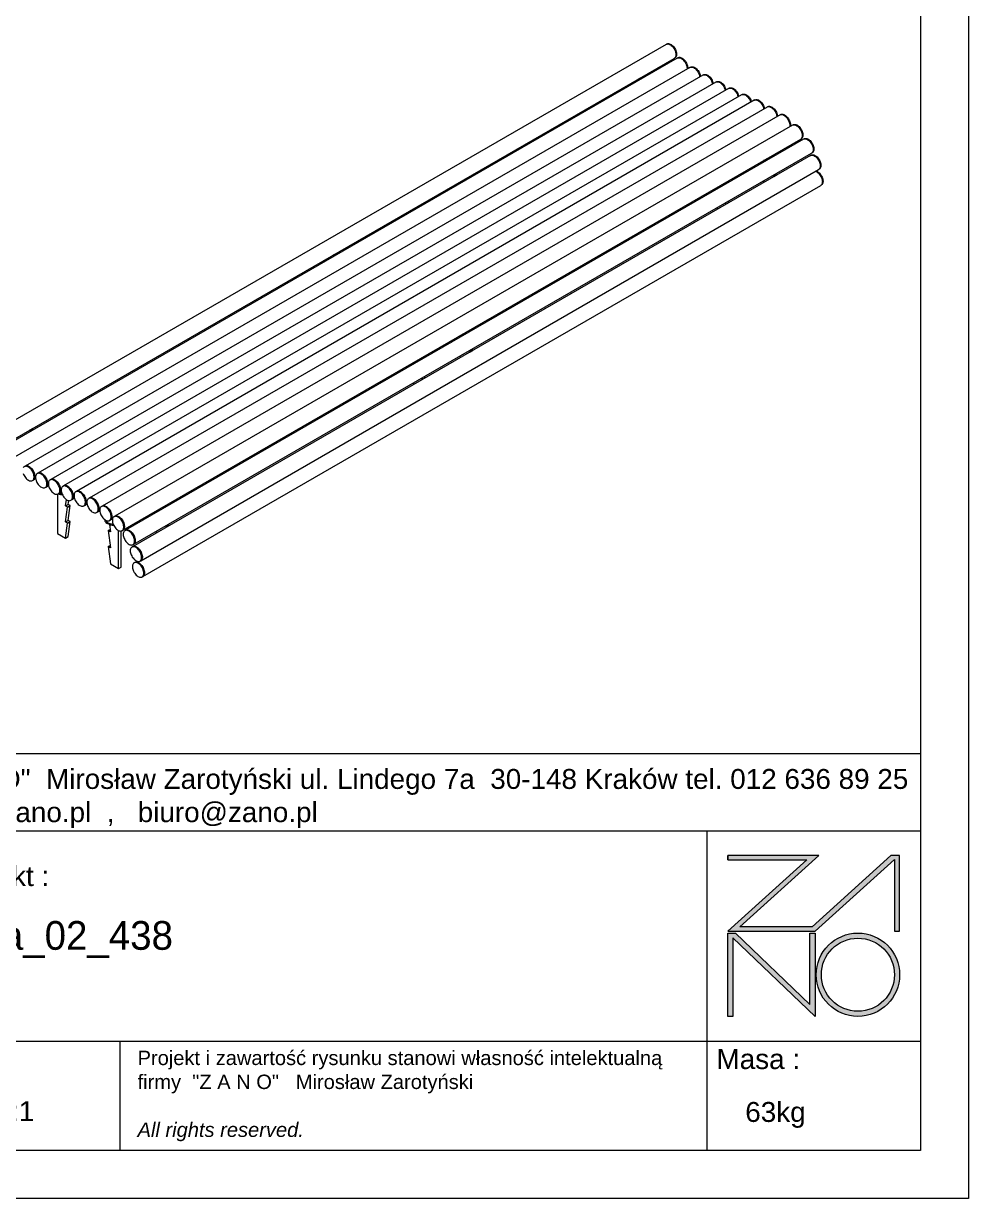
# Model space of a CAD drawing. Header units: millimetres. Extents: x -207 to 5733, y -3575 to 625.
# Drawn here: x 3762 to 5733, y -3575 to -1122 of the extents above; entities that cross this region are included whole.
import ezdxf

# ---------------------------------------------------------------- set-up
doc = ezdxf.new("R2010")
doc.units = ezdxf.units.MM
doc.layers.add('tabelka', color=155, linetype='Continuous')

# ---------------------------------------------------------------- blocks, each defined once
blk = doc.blocks.new('zano')
at = {"layer": 'Defpoints', "lineweight": 5}
for points in [[(6270.2, 3716.2), (6270.2, 3707.4), (6434.8, 3707.4), (6270.2, 3558.4), (6452.4, 3558.4), (6617.9, 3708.2), (6617.9, 3558.4), (6628.6, 3558.4), (6628.6, 3716.2), (6610.7, 3716.2), (6446.1, 3567.2), (6295.4, 3567.2), (6459.9, 3716.2), (6270.2, 3716.2), (6270.2, 3707.4)], [(6270.2, 3554.4), (6286.2, 3554.4), (6441.7, 3405.6), (6441.7, 3554.4), (6452.4, 3554.4), (6452.4, 3380.5), (6281, 3544.6), (6281, 3380.5), (6270.2, 3380.5)]]:
    blk.add_hatch(color=251, dxfattribs=at).paths.add_polyline_path(points)
h = blk.add_hatch(color=251, dxfattribs=at)
h.paths.add_polyline_path([(6454.7, 3467.4, 1), (6628.6, 3467.4, 1)])
h.paths.add_polyline_path([(6617.9, 3467.4, -1), (6465.4, 3467.4, -1)], flags=16)
at = {"layer": 'Defpoints', "color": 251, "lineweight": 5}
blk.add_lwpolyline([(6434.8, 3707.4), (6270.2, 3558.4), (6452.4, 3558.4), (6617.9, 3708.2), (6617.9, 3558.4), (6628.6, 3558.4), (6628.6, 3716.2), (6610.7, 3716.2), (6446.1, 3567.2), (6295.4, 3567.2), (6459.9, 3716.2), (6270.2, 3716.2), (6270.2, 3707.4), (6432.1, 3707.4)], dxfattribs=at)
for points in [[(6270.2, 3716.2), (6270.2, 3707.4), (6434.8, 3707.4), (6270.2, 3558.4), (6452.4, 3558.4), (6617.9, 3708.2), (6617.9, 3558.4), (6628.6, 3558.4), (6628.6, 3716.2), (6610.7, 3716.2), (6446.1, 3567.2), (6295.4, 3567.2), (6459.9, 3716.2), (6270.2, 3716.2), (6270.2, 3707.4)], [(6270.2, 3554.4), (6286.2, 3554.4), (6441.7, 3405.6), (6441.7, 3554.4), (6452.4, 3554.4), (6452.4, 3380.5), (6281, 3544.6), (6281, 3380.5), (6270.2, 3380.5)]]:
    blk.add_lwpolyline(points, close=True, dxfattribs=at)
for radius in [87, 76.3]:
    blk.add_circle((6541.7, 3467.4), radius, dxfattribs=at)
blk = doc.blocks.new('TABELA')
at = {"layer": 'tabelka', "lineweight": 5}
for p, q in [((4587.4, 3929.4), (6672.4, 3929.4)), ((4587.4, 3767.6), (4587.4, 3929.4)), ((4587.4, 3929.4), (6672.4, 3929.4)), ((6226.5, 3767.6), (6226.5, 3329)), ((4587.4, 3329), (6672.4, 3329)), ((5001.6, 3329), (5001.6, 3100.4)), ((6226.5, 3329), (6226.5, 3100.4))]:
    blk.add_line(p, q, dxfattribs=at)
blk.add_lwpolyline([(4587.4, 3767.6), (6672.4, 3767.6), (6672.4, 3100.4), (4587.4, 3100.4)], close=True, dxfattribs=at)
blk.add_blockref('zano', (0, 0))
at = {"layer": 'tabelka', "lineweight": 5, "attachment_point": 1}
for s, insert, char_height, width in [('{\\fArial|b0|i0|c238|p34;"ZANO"  Mirosław Zarotyński ul. Lindego 7a  30-148 Kraków tel. 012 636 89 25\\Pwww.zano.pl  ,   biuro@zano.pl}', (4613, 3896.9), 41.595, 2040.38), ('{\\fArial|b0|i0|c238|p34;Produkt : }', (4622, 3694.1), 41.595, 265.273), ('{\\fCentury Gothic|b0|i0|c238|p34;Palia_02_438}', (4622, 3579.5), 60, 713.135), ('{\\fArial|b0|i0|c238|p34;Skala: }', (4622, 3310.3), 41.595, 191.675), ('{\\fArial|b0|i0|c238|p34;Masa :}', (6246.7, 3312.2), 41.595, 200.457), ('{\\fArial|b0|i0|c238|p34;1:1}', (4742.5, 3203.5), 41.595, 42.482), ('{\\fArial|b0|i0|c238|p34;63kg}', (6306.7, 3201.8), 41.595, 42.482)]:
    blk.add_mtext(s, dxfattribs=dict(at, insert=insert, char_height=char_height, width=width))
at = {"layer": 'tabelka', "color": 1, "lineweight": 5, "insert": (5038.9, 3308.9), "char_height": 30, "width": 1186.12, "attachment_point": 1}
blk.add_mtext('{\\fArial|b0|i0|c0|p34;Projekt i zawartość rysunku stanowi własność intelektualną firmy \\fArial|b0|i0|c238|p34; "Z A N O"   Mirosław Zarotyński\\fArial|b0|i1|c238|p34;\\P\\PAll rights reserved.}', dxfattribs=at)
blk = doc.blocks.new('izometria')
at = {"color": 7, "linetype": 'Continuous', "lineweight": 15}
for p, q in [((2309.6, 3431.5), (895.4, 2615.1)), ((2311, 3432.3), (2309.6, 3431.5)), ((912.2, 2585.9), (2326.5, 3402.3)), ((2332.9, 3402.9), (918.7, 2586.5)), ((2326.5, 3402.3), (2327.9, 3403.1)), ((2334.3, 3403.7), (2332.9, 3402.9)), ((2359.4, 3383.2), (945.2, 2566.8)), ((2386.3, 3367.4), (972.1, 2551)), ((2249.1, 3357.6), (2254.8, 3360.9)), ((2254.8, 3360.9), (2254.6, 3360.9)), ((2256, 3359.3), (2254.8, 3360.9)), ((2360.9, 3384), (2359.4, 3383.2)), ((2387.7, 3368.2), (2386.3, 3367.4)), ((2413.2, 3352.8), (999, 2536.4)), ((2440, 3339.5), (1025.8, 2523.1)), ((2228.7, 3345.9), (2228.8, 3345.8)), ((2228.8, 3345.8), (2230.1, 3344)), ((2230.1, 3344), (2230.3, 3343.7)), ((2249.1, 3357.6), (2249, 3357.6)), ((2250.4, 3356), (2249.1, 3357.6)), ((2250.4, 3356), (2256, 3359.3)), ((2250.8, 3355.5), (2250.4, 3356)), ((2256.4, 3358.8), (2256, 3359.3)), ((2414.6, 3353.6), (2413.2, 3352.8)), ((2441.4, 3340.3), (2440, 3339.5)), ((2466.8, 3326.2), (1052.6, 2509.8)), ((2493.5, 3314.7), (1079.3, 2498.3)), ((2468.2, 3327.1), (2466.8, 3326.2)), ((2494.9, 3315.5), (2493.5, 3314.7)), ((2520.3, 3300.7), (1106.1, 2484.3)), ((2521.7, 3301.5), (2520.3, 3300.7)), ((2547.2, 3284.1), (1132.9, 2467.7)), ((2573.4, 3262.8), (1159.2, 2446.4)), ((2548.6, 3285), (2547.2, 3284.1)), ((2574.8, 3263.6), (2573.4, 3262.8)), ((1176.1, 2417.2), (2590.3, 3233.6)), ((2596.2, 3233.6), (1181.9, 2417.2)), ((2590.3, 3233.6), (2591.7, 3234.5)), ((2597.6, 3234.4), (2596.2, 3233.6)), ((2610.8, 3199.4), (1196.5, 2383)), ((1198.8, 2388), (2613, 3204.4)), ((2514.5, 3189.8), (2520.2, 3193)), ((2514.7, 3189.6), (2514.5, 3189.8)), ((2514.7, 3189.6), (2520.3, 3192.8)), ((2515.7, 3188.3), (2514.7, 3189.6)), ((2515.7, 3188.3), (2521.3, 3191.5)), ((2520.3, 3192.8), (2520.2, 3193)), ((2521.3, 3191.5), (2520.3, 3192.8)), ((2521.9, 3190.8), (2521.3, 3191.5)), ((2612.2, 3200.2), (2610.8, 3199.4)), ((2613, 3204.4), (2614.4, 3205.3)), ((1213.4, 2353.8), (2627.6, 3170.2)), ((2493, 3177.5), (2493.1, 3177.3)), ((2493.1, 3177.3), (2493.8, 3176.6)), ((2493.8, 3176.6), (2494.6, 3175.9)), ((2494.6, 3175.9), (2495.2, 3175.3)), ((2516.3, 3187.5), (2515.7, 3188.3)), ((2627.6, 3170.2), (2629, 3171.1)), ((2434.1, 3140.1), (2434.1, 3143.5)), ((2439.8, 3143.4), (2439.8, 3146.8)), ((2512.6, 3146.5), (2512.7, 3146.1)), ((2512.7, 3146.1), (2512.9, 3145.4)), ((2512.9, 3145.4), (2513.1, 3144.7)), ((2513.1, 3144.7), (2513.3, 3143.9)), ((2513.3, 3143.9), (2513.5, 3143.3)), ((2533.7, 3157.7), (2533.3, 3158.5)), ((2533.7, 3157.7), (2539.4, 3160.9)), ((2534.4, 3156.1), (2533.7, 3157.7)), ((2534.4, 3156.1), (2540, 3159.4)), ((2534.6, 3155.6), (2534.4, 3156.1)), ((2534.6, 3155.6), (2540.2, 3158.9)), ((2539.4, 3160.9), (2539, 3161.7)), ((2540, 3159.4), (2539.4, 3160.9)), ((2540.2, 3158.9), (2540, 3159.4)), ((1217.9, 2320.8), (2632.1, 3137.2)), ((2414.8, 3132.3), (2415.2, 3129.2)), ((2632.1, 3137.2), (2633.5, 3138)), ((2415.8, 3090.6), (2416.2, 3087.1)), ((2434.1, 3097.5), (2434.1, 3101.2)), ((2439.8, 3100.7), (2439.8, 3104.5)), ((1615.5, 2991.9), (1621.2, 2995.2)), ((1616.8, 2990.3), (1622.4, 2993.5)), ((1621.2, 2995.2), (1621, 2995.1)), ((1622.4, 2993.5), (1621.2, 2995.2)), ((1622.9, 2993), (1622.4, 2993.5)), ((1595.1, 2980.1), (1595.2, 2980)), ((1595.2, 2980), (1596.5, 2978.3)), ((1596.5, 2978.3), (1596.7, 2977.9)), ((1615.5, 2991.9), (1615.4, 2991.8)), ((1616.8, 2990.3), (1615.5, 2991.9)), ((1617.2, 2989.7), (1616.8, 2990.3)), ((1880.9, 2824), (1886.6, 2827.3)), ((1881.1, 2823.8), (1880.9, 2824)), ((1881.1, 2823.8), (1886.8, 2827.1)), ((1882.1, 2822.5), (1881.1, 2823.8)), ((1882.1, 2822.5), (1887.8, 2825.8)), ((1882.7, 2821.8), (1882.1, 2822.5)), ((1886.8, 2827.1), (1886.6, 2827.3)), ((1887.8, 2825.8), (1886.8, 2827.1)), ((1888.4, 2825), (1887.8, 2825.8)), ((1859.4, 2811.7), (1859.5, 2811.6)), ((1859.5, 2811.6), (1860.3, 2810.9)), ((1860.3, 2810.9), (1861, 2810.2)), ((1861, 2810.2), (1861.6, 2809.6)), ((1905.8, 2795.2), (1905.4, 2796)), ((1800.6, 2774.3), (1800.6, 2777.8)), ((1806.2, 2777.6), (1806.2, 2781)), ((1879, 2780.7), (1879.1, 2780.4)), ((1879.1, 2780.4), (1879.4, 2779.7)), ((1879.4, 2779.7), (1879.6, 2778.9)), ((1879.6, 2778.9), (1879.8, 2778.2)), ((1879.8, 2778.2), (1879.9, 2777.5)), ((1900.1, 2791.9), (1899.8, 2792.7)), ((1900.1, 2791.9), (1905.8, 2795.2)), ((1900.8, 2790.4), (1900.1, 2791.9)), ((1900.8, 2790.4), (1906.4, 2793.6)), ((1901, 2789.9), (1900.8, 2790.4)), ((1901, 2789.9), (1906.6, 2793.1)), ((1906.4, 2793.6), (1905.8, 2795.2)), ((1906.6, 2793.1), (1906.4, 2793.6)), ((1781.2, 2766.6), (1781.6, 2763.4)), ((1782.2, 2724.8), (1782.6, 2721.4)), ((1800.6, 2731.7), (1800.6, 2735.4)), ((1806.2, 2735), (1806.2, 2738.7)), ((982, 2626.1), (981.8, 2626.1)), ((982, 2626.1), (987.6, 2629.4)), ((983.2, 2624.5), (982, 2626.1)), ((983.2, 2624.5), (988.9, 2627.8)), ((983.6, 2624), (983.2, 2624.5)), ((987.6, 2629.4), (987.5, 2629.4)), ((988.9, 2627.8), (987.6, 2629.4)), ((989.3, 2627.3), (988.9, 2627.8)), ((972.1, 2551), (970.7, 2550.1)), ((999, 2536.4), (997.5, 2535.5)), ((987.5, 2521), (988.9, 2521.8)), ((988.9, 2521.8), (994.3, 2524.9)), ((1014.4, 2506.3), (1015.8, 2507.2)), ((1015.8, 2507.2), (1021.4, 2510.4)), ((1025.8, 2523.1), (1024.4, 2522.3)), ((1052.6, 2509.8), (1051.2, 2509)), ((1039.7, 2492.5), (1039.7, 2410.8)), ((1041.2, 2493.1), (1042.6, 2493.9)), ((1042.6, 2493.9), (1048.2, 2497.1)), ((1056.7, 2468.1), (1058.5, 2481.4)), ((1062.3, 2471.4), (1063.4, 2479.2)), ((1068, 2479.8), (1069.4, 2480.7)), ((1069.4, 2480.7), (1075.2, 2484)), ((1079.3, 2498.3), (1077.8, 2497.5)), ((1106.1, 2484.3), (1104.7, 2483.5)), ((1056.7, 2468.1), (1062.3, 2471.4)), ((1060.9, 2465.6), (1056.7, 2468.1)), ((1056.7, 2434.6), (1060.9, 2465.6)), ((1060.9, 2465.6), (1066.6, 2468.9)), ((1066.6, 2468.9), (1062.3, 2471.4)), ((1062.3, 2437.8), (1066.6, 2468.9)), ((1094.7, 2468.3), (1096.1, 2469.1)), ((1096.1, 2469.1), (1101.5, 2472.3)), ((1121.5, 2454.3), (1122.9, 2455.1)), ((1122.9, 2455.1), (1128.1, 2458.1)), ((1132.9, 2467.7), (1131.5, 2466.9)), ((1247.4, 2458.3), (1253, 2461.5)), ((1247.5, 2458.1), (1247.4, 2458.3)), ((1247.5, 2458.1), (1253.2, 2461.3)), ((1248.6, 2456.8), (1247.5, 2458.1)), ((1248.6, 2456.8), (1254.2, 2460)), ((1249.1, 2456), (1248.6, 2456.8)), ((1253.2, 2461.3), (1253, 2461.5)), ((1254.2, 2460), (1253.2, 2461.3)), ((1254.8, 2459.3), (1254.2, 2460)), ((1056.7, 2434.6), (1062.3, 2437.8)), ((1060.9, 2432.1), (1056.7, 2434.6)), ((1056.7, 2401.1), (1060.9, 2432.1)), ((1060.9, 2432.1), (1066.6, 2435.4)), ((1066.6, 2435.4), (1062.3, 2437.8)), ((1062.3, 2404.3), (1066.6, 2435.4)), ((1148.3, 2429.4), (1150.1, 2414.2)), ((1148.4, 2437.7), (1149.8, 2438.6)), ((1149.8, 2438.6), (1154.8, 2441.4)), ((1159.2, 2446.4), (1157.8, 2445.6)), ((1225.8, 2446), (1226, 2445.8)), ((1226, 2445.8), (1226.7, 2445.1)), ((1226.7, 2445.1), (1227.4, 2444.4)), ((1227.4, 2444.4), (1228, 2443.8)), ((1266.6, 2426.2), (1272.2, 2429.4)), ((1272.2, 2429.4), (1271.9, 2430.2)), ((1272.9, 2427.9), (1272.2, 2429.4)), ((1039.7, 2410.8), (1056.7, 2401.1)), ((1056.7, 2401.1), (1062.3, 2404.3)), ((1145.8, 2416.6), (1149.5, 2418.8)), ((1145.8, 2416.6), (1150.1, 2380.6)), ((1150.1, 2414.2), (1145.8, 2416.6)), ((1167, 2337.4), (1167, 2416.8)), ((1172.7, 2340.6), (1172.7, 2415.7)), ((1174.6, 2416.4), (1176.1, 2417.2)), ((1181.9, 2417.2), (1180.5, 2416.4)), ((1245.5, 2415), (1245.6, 2414.6)), ((1245.6, 2414.6), (1245.8, 2413.9)), ((1245.8, 2413.9), (1246, 2413.2)), ((1246, 2413.2), (1246.2, 2412.4)), ((1246.2, 2412.4), (1246.3, 2411.8)), ((1266.6, 2426.2), (1266.2, 2427)), ((1267.2, 2424.6), (1266.6, 2426.2)), ((1267.2, 2424.6), (1272.9, 2427.9)), ((1267.4, 2424.1), (1267.2, 2424.6)), ((1267.4, 2424.1), (1273.1, 2427.4)), ((1273.1, 2427.4), (1272.9, 2427.9)), ((1145.8, 2383.1), (1149.5, 2385.3)), ((1145.8, 2383.1), (1150.1, 2347.1)), ((1150.1, 2380.6), (1145.8, 2383.1)), ((1196.5, 2383), (1195.1, 2382.2)), ((1197.4, 2387.2), (1198.8, 2388)), ((1150.1, 2347.1), (1167, 2337.4)), ((1167, 2337.4), (1172.7, 2340.6)), ((1201, 2350), (1199.6, 2349.2)), ((1205.8, 2352.8), (1201, 2350)), ((1212, 2353), (1213.4, 2353.8)), ((1216.4, 2320), (1217.9, 2320.8))]:
    blk.add_line(p, q, dxfattribs=at)
at = {"color": 7, "linetype": 'Continuous', "lineweight": 15, "flags": 128}
for points in [[(2309.6, 3431.5), (2310.4, 3431.9), (2311.8, 3432.2), (2313.4, 3432.3), (2315, 3432), (2316.7, 3431.3), (2318.5, 3430.4), (2320.2, 3429.2), (2321.9, 3427.7), (2323.5, 3426), (2325, 3424.1), (2326.3, 3422.1), (2327.5, 3419.9), (2328.4, 3417.7), (2329.2, 3415.4), (2329.7, 3413.2), (2329.9, 3411.1), (2329.9, 3409.1), (2329.7, 3407.2), (2329.2, 3405.6), (2328.4, 3404.2), (2327.5, 3403.1), (2326.5, 3402.3)], [(2309.6, 3431.5), (2310.4, 3431.9), (2311.8, 3432.2), (2313.4, 3432.3), (2315, 3432), (2316.7, 3431.3), (2318.5, 3430.4), (2320.2, 3429.2), (2321.9, 3427.7), (2323.5, 3426), (2325, 3424.1), (2326.3, 3422.1), (2327.5, 3419.9), (2328.4, 3417.7), (2329.2, 3415.4), (2329.7, 3413.2), (2329.9, 3411.1), (2329.9, 3409.1), (2329.7, 3407.2), (2329.2, 3405.6), (2328.4, 3404.2), (2327.5, 3403.1), (2326.5, 3402.3)], [(2311, 3432.3), (2311.8, 3432.7), (2313.2, 3433.1), (2314.8, 3433.1), (2316.4, 3432.8), (2318.1, 3432.2), (2319.9, 3431.2), (2321.6, 3430), (2323.3, 3428.5), (2324.9, 3426.8), (2326.4, 3424.9), (2327.7, 3422.9), (2328.9, 3420.7), (2329.8, 3418.5), (2330.6, 3416.2), (2331.1, 3414), (2331.3, 3411.9), (2331.3, 3409.9), (2331.1, 3408), (2330.6, 3406.4), (2329.8, 3405), (2328.9, 3403.9), (2327.9, 3403.1)], [(2332.9, 3402.9), (2333.7, 3403.3), (2335.1, 3403.6), (2336.7, 3403.7), (2338.3, 3403.4), (2340, 3402.7), (2341.8, 3401.8), (2343.5, 3400.6), (2345.2, 3399.1), (2346.8, 3397.4), (2348.3, 3395.5), (2349.6, 3393.4), (2350.8, 3391.3), (2351.7, 3389), (2352.5, 3386.8), (2353, 3384.6), (2353.2, 3382.5), (2353.2, 3380.4), (2353.1, 3379.6)], [(2332.9, 3402.9), (2333.7, 3403.3), (2335.1, 3403.6), (2336.7, 3403.7), (2338.3, 3403.4), (2340, 3402.7), (2341.8, 3401.8), (2343.5, 3400.6), (2345.2, 3399.1), (2346.8, 3397.4), (2348.3, 3395.5), (2349.6, 3393.4), (2350.8, 3391.3), (2351.7, 3389), (2352.5, 3386.8), (2353, 3384.6), (2353.2, 3382.5), (2353.2, 3380.4), (2353.1, 3379.6)], [(2334.3, 3403.7), (2335.1, 3404.1), (2336.5, 3404.5), (2338.1, 3404.5), (2339.7, 3404.2), (2341.4, 3403.6), (2343.2, 3402.6), (2344.9, 3401.4), (2346.6, 3399.9), (2348.2, 3398.2), (2349.7, 3396.3), (2351, 3394.3), (2352.2, 3392.1), (2353.1, 3389.9), (2353.9, 3387.6), (2354.4, 3385.4), (2354.6, 3383.3), (2354.6, 3381.3), (2354.5, 3380.4)], [(2360.9, 3384), (2361.7, 3384.4), (2363.1, 3384.8), (2364.6, 3384.8), (2366.3, 3384.5), (2368, 3383.9), (2369.7, 3382.9), (2371.4, 3381.7), (2373.1, 3380.2), (2374.7, 3378.5), (2376.2, 3376.6), (2377.5, 3374.6), (2378.7, 3372.4), (2379.7, 3370.2), (2380.4, 3367.9), (2380.9, 3365.7), (2381.1, 3364.4)], [(2359.4, 3383.2), (2360.2, 3383.6), (2361.7, 3383.9), (2363.2, 3384), (2364.9, 3383.7), (2366.6, 3383), (2368.3, 3382.1), (2370, 3380.9), (2371.7, 3379.4), (2373.3, 3377.7), (2374.8, 3375.8), (2376.1, 3373.7), (2377.3, 3371.6), (2378.3, 3369.3), (2379, 3367.1), (2379.5, 3364.9), (2379.7, 3363.5)], [(2359.4, 3383.2), (2360.2, 3383.6), (2361.7, 3383.9), (2363.2, 3384), (2364.9, 3383.7), (2366.6, 3383), (2368.3, 3382.1), (2370, 3380.9), (2371.7, 3379.4), (2373.3, 3377.7), (2374.8, 3375.8), (2376.1, 3373.7), (2377.3, 3371.6), (2378.3, 3369.3), (2379, 3367.1), (2379.5, 3364.9), (2379.7, 3363.5)], [(2386.3, 3367.4), (2387.1, 3367.8), (2388.5, 3368.1), (2390.1, 3368.1), (2391.7, 3367.8), (2393.4, 3367.2), (2395.2, 3366.3), (2396.9, 3365.1), (2398.6, 3363.6), (2400.2, 3361.9), (2401.7, 3360), (2403, 3357.9), (2404.2, 3355.7), (2405.1, 3353.5), (2405.9, 3351.3), (2406.4, 3349.1), (2406.4, 3348.8)], [(2386.3, 3367.4), (2387.1, 3367.8), (2388.5, 3368.1), (2390.1, 3368.1), (2391.7, 3367.8), (2393.4, 3367.2), (2395.2, 3366.3), (2396.9, 3365.1), (2398.6, 3363.6), (2400.2, 3361.9), (2401.7, 3360), (2403, 3357.9), (2404.2, 3355.7), (2405.1, 3353.5), (2405.9, 3351.3), (2406.4, 3349.1), (2406.4, 3348.8)], [(2387.7, 3368.2), (2388.5, 3368.6), (2389.9, 3368.9), (2391.5, 3368.9), (2393.1, 3368.6), (2394.8, 3368), (2396.6, 3367.1), (2398.3, 3365.9), (2400, 3364.4), (2401.6, 3362.7), (2403.1, 3360.8), (2404.4, 3358.7), (2405.6, 3356.6), (2406.5, 3354.3), (2407.3, 3352.1), (2407.8, 3349.9), (2407.8, 3349.7)], [(2413.2, 3352.8), (2414, 3353.1), (2415.4, 3353.5), (2416.9, 3353.5), (2418.6, 3353.2), (2420.3, 3352.6), (2422, 3351.7), (2423.8, 3350.4), (2425.4, 3349), (2427, 3347.3), (2428.5, 3345.4), (2429.9, 3343.3), (2431, 3341.1), (2432, 3338.9), (2432.7, 3336.7), (2433, 3335.5)], [(2413.2, 3352.8), (2414, 3353.1), (2415.4, 3353.5), (2416.9, 3353.5), (2418.6, 3353.2), (2420.3, 3352.6), (2422, 3351.7), (2423.8, 3350.4), (2425.4, 3349), (2427, 3347.3), (2428.5, 3345.4), (2429.9, 3343.3), (2431, 3341.1), (2432, 3338.9), (2432.7, 3336.7), (2433, 3335.5)], [(2414.6, 3353.6), (2415.4, 3354), (2416.8, 3354.3), (2418.4, 3354.3), (2420, 3354), (2421.7, 3353.4), (2423.4, 3352.5), (2425.2, 3351.3), (2426.9, 3349.8), (2428.5, 3348.1), (2429.9, 3346.2), (2431.3, 3344.1), (2432.4, 3341.9), (2433.4, 3339.7), (2434.1, 3337.5), (2434.4, 3336.3)], [(2440, 3339.5), (2440.8, 3339.9), (2442.2, 3340.2), (2443.7, 3340.3), (2445.4, 3340), (2447.1, 3339.3), (2448.8, 3338.4), (2450.6, 3337.2), (2452.2, 3335.7), (2453.9, 3334), (2455.3, 3332.1), (2456.7, 3330), (2457.8, 3327.9), (2458.8, 3325.6), (2459.5, 3323.4), (2459.8, 3322.2)], [(2440, 3339.5), (2440.8, 3339.9), (2442.2, 3340.2), (2443.7, 3340.3), (2445.4, 3340), (2447.1, 3339.3), (2448.8, 3338.4), (2450.6, 3337.2), (2452.2, 3335.7), (2453.9, 3334), (2455.3, 3332.1), (2456.7, 3330), (2457.8, 3327.9), (2458.8, 3325.6), (2459.5, 3323.4), (2459.8, 3322.2)], [(2441.4, 3340.3), (2442.2, 3340.7), (2443.6, 3341.1), (2445.2, 3341.1), (2446.8, 3340.8), (2448.5, 3340.2), (2450.3, 3339.2), (2452, 3338), (2453.7, 3336.5), (2455.3, 3334.8), (2456.7, 3332.9), (2458.1, 3330.9), (2459.2, 3328.7), (2460.2, 3326.5), (2460.9, 3324.2), (2461.2, 3323)], [(2466.8, 3326.2), (2467.6, 3326.6), (2469, 3327), (2470.5, 3327), (2472.2, 3326.7), (2473.9, 3326.1), (2475.6, 3325.2), (2477.4, 3323.9), (2479.1, 3322.5), (2480.7, 3320.7), (2482.1, 3318.8), (2483.5, 3316.8), (2484.6, 3314.6), (2485.6, 3312.4), (2486.2, 3310.5)], [(2466.8, 3326.2), (2467.6, 3326.6), (2469, 3327), (2470.5, 3327), (2472.2, 3326.7), (2473.9, 3326.1), (2475.6, 3325.2), (2477.4, 3323.9), (2479.1, 3322.5), (2480.7, 3320.7), (2482.1, 3318.8), (2483.5, 3316.8), (2484.6, 3314.6), (2485.6, 3312.4), (2486.2, 3310.5)], [(2468.2, 3327.1), (2469, 3327.4), (2470.4, 3327.8), (2472, 3327.8), (2473.6, 3327.5), (2475.3, 3326.9), (2477.1, 3326), (2478.8, 3324.8), (2480.5, 3323.3), (2482.1, 3321.6), (2483.6, 3319.7), (2484.9, 3317.6), (2486.1, 3315.4), (2487, 3313.2), (2487.6, 3311.4)], [(2493.5, 3314.7), (2494.3, 3315.1), (2495.7, 3315.5), (2497.2, 3315.5), (2498.9, 3315.2), (2500.6, 3314.6), (2502.3, 3313.6), (2504.1, 3312.4), (2505.7, 3310.9), (2507.3, 3309.2), (2508.8, 3307.3), (2510.2, 3305.3), (2511.3, 3303.1), (2512.3, 3300.9), (2513, 3298.6), (2513.5, 3296.8)], [(2493.5, 3314.7), (2494.3, 3315.1), (2495.7, 3315.5), (2497.2, 3315.5), (2498.9, 3315.2), (2500.6, 3314.6), (2502.3, 3313.6), (2504.1, 3312.4), (2505.7, 3310.9), (2507.3, 3309.2), (2508.8, 3307.3), (2510.2, 3305.3), (2511.3, 3303.1), (2512.3, 3300.9), (2513, 3298.6), (2513.5, 3296.8)], [(2494.9, 3315.5), (2495.7, 3315.9), (2497.1, 3316.3), (2498.6, 3316.3), (2500.3, 3316), (2502, 3315.4), (2503.7, 3314.4), (2505.5, 3313.2), (2507.2, 3311.7), (2508.8, 3310), (2510.2, 3308.1), (2511.6, 3306.1), (2512.7, 3303.9), (2513.7, 3301.7), (2514.4, 3299.4), (2514.9, 3297.6)], [(2520.3, 3300.7), (2521.1, 3301.1), (2522.5, 3301.5), (2524.1, 3301.5), (2525.7, 3301.2), (2527.4, 3300.6), (2529.2, 3299.6), (2530.9, 3298.4), (2532.6, 3296.9), (2534.2, 3295.2), (2535.7, 3293.3), (2537, 3291.3), (2538.2, 3289.1), (2539.1, 3286.9), (2539.9, 3284.6), (2540.4, 3282.4), (2540.6, 3280.4)], [(2520.3, 3300.7), (2521.1, 3301.1), (2522.5, 3301.5), (2524.1, 3301.5), (2525.7, 3301.2), (2527.4, 3300.6), (2529.2, 3299.6), (2530.9, 3298.4), (2532.6, 3296.9), (2534.2, 3295.2), (2535.7, 3293.3), (2537, 3291.3), (2538.2, 3289.1), (2539.1, 3286.9), (2539.9, 3284.6), (2540.4, 3282.4), (2540.6, 3280.4)], [(2521.7, 3301.5), (2522.5, 3301.9), (2523.9, 3302.3), (2525.5, 3302.3), (2527.1, 3302), (2528.8, 3301.4), (2530.6, 3300.4), (2532.3, 3299.2), (2534, 3297.7), (2535.6, 3296), (2537.1, 3294.1), (2538.4, 3292.1), (2539.6, 3289.9), (2540.5, 3287.7), (2541.3, 3285.4), (2541.8, 3283.2), (2542, 3281.2)], [(2547.2, 3284.1), (2547.4, 3284.3), (2548.7, 3284.8), (2550.2, 3284.9), (2551.8, 3284.8), (2553.5, 3284.3), (2555.2, 3283.5), (2557, 3282.4), (2558.7, 3281), (2560.3, 3279.4), (2561.9, 3277.6), (2563.3, 3275.6), (2564.5, 3273.5), (2565.6, 3271.3), (2566.4, 3269), (2567, 3266.8), (2567.4, 3264.6), (2567.5, 3262.6), (2567.4, 3260.6), (2567, 3259.1)], [(2547.2, 3284.1), (2547.4, 3284.3), (2548.7, 3284.8), (2550.2, 3284.9), (2551.8, 3284.8), (2553.5, 3284.3), (2555.2, 3283.5), (2557, 3282.4), (2558.7, 3281), (2560.3, 3279.4), (2561.9, 3277.6), (2563.3, 3275.6), (2564.5, 3273.5), (2565.6, 3271.3), (2566.4, 3269), (2567, 3266.8), (2567.4, 3264.6), (2567.5, 3262.6), (2567.4, 3260.6), (2567, 3259.1)], [(2548.6, 3285), (2548.8, 3285.1), (2550.1, 3285.6), (2551.6, 3285.8), (2553.2, 3285.6), (2554.9, 3285.1), (2556.7, 3284.3), (2558.4, 3283.2), (2560.1, 3281.9), (2561.7, 3280.2), (2563.3, 3278.4), (2564.7, 3276.4), (2565.9, 3274.3), (2567, 3272.1), (2567.8, 3269.9), (2568.4, 3267.6), (2568.8, 3265.4), (2568.9, 3263.4), (2568.8, 3261.5), (2568.4, 3259.9)], [(2573.4, 3262.8), (2574.2, 3263.2), (2575.6, 3263.6), (2577.2, 3263.6), (2578.8, 3263.3), (2580.5, 3262.7), (2582.3, 3261.7), (2584, 3260.5), (2585.7, 3259), (2587.3, 3257.3), (2588.8, 3255.4), (2590.1, 3253.4), (2591.3, 3251.2), (2592.2, 3249), (2593, 3246.7), (2593.5, 3244.5), (2593.7, 3242.4), (2593.7, 3240.4), (2593.5, 3238.5), (2593, 3236.9), (2592.2, 3235.5), (2591.3, 3234.4), (2590.3, 3233.6)], [(2573.4, 3262.8), (2574.2, 3263.2), (2575.6, 3263.6), (2577.2, 3263.6), (2578.8, 3263.3), (2580.5, 3262.7), (2582.3, 3261.7), (2584, 3260.5), (2585.7, 3259), (2587.3, 3257.3), (2588.8, 3255.4), (2590.1, 3253.4), (2591.3, 3251.2), (2592.2, 3249), (2593, 3246.7), (2593.5, 3244.5), (2593.7, 3242.4), (2593.7, 3240.4), (2593.5, 3238.5), (2593, 3236.9), (2592.2, 3235.5), (2591.3, 3234.4), (2590.3, 3233.6)], [(2574.8, 3263.6), (2575.6, 3264), (2577.1, 3264.4), (2578.6, 3264.4), (2580.3, 3264.1), (2582, 3263.5), (2583.7, 3262.5), (2585.4, 3261.3), (2587.1, 3259.8), (2588.7, 3258.1), (2590.2, 3256.2), (2591.5, 3254.2), (2592.7, 3252), (2593.7, 3249.8), (2594.4, 3247.5), (2594.9, 3245.3), (2595.1, 3243.2), (2595.1, 3241.2), (2594.9, 3239.3), (2594.4, 3237.7), (2593.7, 3236.3), (2592.7, 3235.2), (2591.7, 3234.5)], [(2596.2, 3233.6), (2597, 3234), (2598.4, 3234.4), (2599.9, 3234.4), (2601.6, 3234.1), (2603.3, 3233.5), (2605, 3232.5), (2606.7, 3231.3), (2608.4, 3229.8), (2610, 3228.1), (2611.5, 3226.2), (2612.8, 3224.2), (2614, 3222), (2615, 3219.8), (2615.7, 3217.5), (2616.2, 3215.3), (2616.5, 3213.2), (2616.5, 3211.2), (2616.2, 3209.3), (2615.7, 3207.7), (2615, 3206.3), (2614, 3205.2), (2613, 3204.4)], [(2596.2, 3233.6), (2597, 3234), (2598.4, 3234.4), (2599.9, 3234.4), (2601.6, 3234.1), (2603.3, 3233.5), (2605, 3232.5), (2606.7, 3231.3), (2608.4, 3229.8), (2610, 3228.1), (2611.5, 3226.2), (2612.8, 3224.2), (2614, 3222), (2615, 3219.8), (2615.7, 3217.5), (2616.2, 3215.3), (2616.5, 3213.2), (2616.5, 3211.2), (2616.2, 3209.3), (2615.7, 3207.7), (2615, 3206.3), (2614, 3205.2), (2613, 3204.4)], [(2597.6, 3234.4), (2598.4, 3234.8), (2599.8, 3235.2), (2601.3, 3235.2), (2603, 3234.9), (2604.7, 3234.3), (2606.4, 3233.3), (2608.2, 3232.1), (2609.8, 3230.7), (2611.4, 3228.9), (2612.9, 3227), (2614.3, 3225), (2615.4, 3222.8), (2616.4, 3220.6), (2617.1, 3218.3), (2617.6, 3216.1), (2617.9, 3214), (2617.9, 3212), (2617.6, 3210.1), (2617.1, 3208.5), (2616.4, 3207.1), (2615.4, 3206), (2614.4, 3205.3)], [(2514.5, 3189.8), (2513.2, 3189.1), (2512.8, 3188.9)], [(2519.1, 3192.4), (2518.9, 3192.3), (2518.4, 3192.2)], [(2610.8, 3199.4), (2611.6, 3199.8), (2613, 3200.2), (2614.5, 3200.2), (2616.2, 3199.9), (2617.9, 3199.3), (2619.6, 3198.3), (2621.4, 3197.1), (2623, 3195.6), (2624.6, 3193.9), (2626.1, 3192), (2627.5, 3190), (2628.6, 3187.8), (2629.6, 3185.6), (2630.3, 3183.3), (2630.8, 3181.1), (2631.1, 3179), (2631.1, 3177), (2630.8, 3175.1), (2630.3, 3173.5), (2629.6, 3172.1), (2628.6, 3171), (2627.6, 3170.2)], [(2610.8, 3199.4), (2611.6, 3199.8), (2613, 3200.2), (2614.5, 3200.2), (2616.2, 3199.9), (2617.9, 3199.3), (2619.6, 3198.3), (2621.4, 3197.1), (2623, 3195.6), (2624.6, 3193.9), (2626.1, 3192), (2627.5, 3190), (2628.6, 3187.8), (2629.6, 3185.6), (2630.3, 3183.3), (2630.8, 3181.1), (2631.1, 3179), (2631.1, 3177), (2630.8, 3175.1), (2630.3, 3173.5), (2629.6, 3172.1), (2628.6, 3171), (2627.6, 3170.2)], [(2612.2, 3200.2), (2613, 3200.6), (2614.4, 3201), (2615.9, 3201), (2617.6, 3200.7), (2619.3, 3200.1), (2621, 3199.1), (2622.8, 3197.9), (2624.4, 3196.5), (2626, 3194.7), (2627.5, 3192.8), (2628.9, 3190.8), (2630, 3188.6), (2631, 3186.4), (2631.7, 3184.1), (2632.2, 3181.9), (2632.5, 3179.8), (2632.5, 3177.8), (2632.2, 3175.9), (2631.7, 3174.3), (2631, 3172.9), (2630, 3171.8), (2629, 3171.1)], [(2621.4, 3166.6), (2621.5, 3166.6), (2623.2, 3165.8), (2624.9, 3164.8), (2626.6, 3163.4), (2628.3, 3161.8), (2629.8, 3160), (2631.2, 3158), (2632.5, 3155.9), (2633.6, 3153.7), (2634.4, 3151.5), (2635, 3149.2), (2635.4, 3147), (2635.6, 3145), (2635.4, 3143), (2635.1, 3141.3), (2634.4, 3139.8), (2633.6, 3138.5), (2632.5, 3137.5), (2632.1, 3137.2)], [(2621.4, 3166.6), (2621.5, 3166.6), (2623.2, 3165.8), (2624.9, 3164.8), (2626.6, 3163.4), (2628.3, 3161.8), (2629.8, 3160), (2631.2, 3158), (2632.5, 3155.9), (2633.6, 3153.7), (2634.4, 3151.5), (2635, 3149.2), (2635.4, 3147), (2635.6, 3145), (2635.4, 3143), (2635.1, 3141.3), (2634.4, 3139.8), (2633.6, 3138.5), (2632.5, 3137.5), (2632.1, 3137.2)], [(2622.8, 3167.5), (2622.9, 3167.4), (2624.6, 3166.6), (2626.3, 3165.6), (2628, 3164.2), (2629.7, 3162.6), (2631.2, 3160.8), (2632.7, 3158.8), (2633.9, 3156.7), (2635, 3154.5), (2635.8, 3152.3), (2636.5, 3150), (2636.8, 3147.9), (2637, 3145.8), (2636.8, 3143.8), (2636.5, 3142.1), (2635.9, 3140.6), (2635, 3139.3), (2633.9, 3138.3), (2633.5, 3138)], [(2533.3, 3154.7), (2533.4, 3154.8), (2534.6, 3155.6)], [(2538.9, 3158), (2539, 3158), (2539.7, 3158.6)], [(1880.9, 2824), (1879.7, 2823.3), (1879.2, 2823.2)], [(1885.5, 2826.7), (1885.3, 2826.6), (1884.9, 2826.4)], [(1899.7, 2788.9), (1899.8, 2789), (1901, 2789.9)], [(1905.4, 2792.2), (1905.5, 2792.3), (1906.2, 2792.8)], [(968.3, 2535.9), (969.2, 2533.7), (970.2, 2531.5), (971.5, 2529.4), (972.9, 2527.4), (974.4, 2525.6), (976.1, 2524), (977.8, 2522.6), (979.5, 2521.5), (981.3, 2520.8), (983, 2520.3), (984.6, 2520.2), (986, 2520.4), (987.4, 2520.9), (988.5, 2521.7), (989.5, 2522.8), (990.2, 2524.2), (990.7, 2525.8), (991, 2527.7), (991, 2529.7), (990.7, 2531.8), (990.2, 2534), (989.5, 2536.3), (988.5, 2538.5), (987.4, 2540.7), (986, 2542.7), (984.6, 2544.6), (983, 2546.4), (981.3, 2547.8), (979.5, 2549), (977.8, 2550), (976.1, 2550.6), (974.4, 2550.9), (972.9, 2550.9), (971.5, 2550.5), (970.2, 2549.9), (969.2, 2548.9), (968.3, 2547.6)], [(988.9, 2521.8), (990, 2522.5), (990.9, 2523.6), (991.7, 2525), (992.2, 2526.7), (992.4, 2528.5), (992.4, 2530.5), (992.2, 2532.6), (991.7, 2534.9), (990.9, 2537.1), (990, 2539.3), (988.8, 2541.5), (987.5, 2543.6), (986, 2545.5), (984.4, 2547.2), (982.7, 2548.6), (981, 2549.9), (979.2, 2550.8), (977.5, 2551.4), (975.9, 2551.7), (974.3, 2551.7), (972.9, 2551.3), (972.1, 2551)], [(972.1, 2551), (972.9, 2551.3), (974.3, 2551.7), (975.9, 2551.7), (977.5, 2551.4), (979.2, 2550.8), (981, 2549.9), (982.7, 2548.6), (984.4, 2547.2), (986, 2545.5), (987.5, 2543.6), (988.8, 2541.5), (990, 2539.3), (990.9, 2537.1), (991.7, 2534.9), (992.2, 2532.6), (992.4, 2530.5), (992.4, 2528.5), (992.2, 2526.7), (991.7, 2525), (990.9, 2523.6), (990, 2522.5), (988.9, 2521.8)], [(994.1, 2527.8), (994.2, 2525.7), (994.6, 2523.6), (995.2, 2521.3), (996, 2519.1), (997.1, 2516.9), (998.3, 2514.8), (999.8, 2512.8), (1001.3, 2511), (1003, 2509.4), (1004.7, 2508), (1006.4, 2506.9), (1008.1, 2506.2), (1009.8, 2505.7), (1011.4, 2505.6), (1012.9, 2505.8), (1014.2, 2506.3), (1015.4, 2507.1), (1016.4, 2508.2), (1017.1, 2509.6), (1017.6, 2511.2), (1017.9, 2513.1), (1017.9, 2515.1), (1017.6, 2517.2), (1017.1, 2519.4), (1016.4, 2521.7), (1015.4, 2523.9), (1014.2, 2526.1), (1012.9, 2528.1), (1011.4, 2530), (1009.8, 2531.7), (1008.1, 2533.2), (1006.4, 2534.4), (1004.7, 2535.4), (1003, 2536), (1001.3, 2536.3), (999.8, 2536.3), (998.3, 2535.9), (997.1, 2535.2), (996, 2534.3), (995.2, 2533), (994.6, 2531.5), (994.2, 2529.8), (994.1, 2527.8)], [(1015.8, 2507.2), (1016.8, 2507.9), (1017.8, 2509), (1018.5, 2510.4), (1019, 2512.1), (1019.3, 2513.9), (1019.3, 2515.9), (1019, 2518), (1018.5, 2520.2), (1017.8, 2522.5), (1016.8, 2524.7), (1015.7, 2526.9), (1014.3, 2528.9), (1012.8, 2530.9), (1011.2, 2532.6), (1009.5, 2534), (1007.8, 2535.3), (1006.1, 2536.2), (1004.4, 2536.8), (1002.7, 2537.1), (1001.2, 2537.1), (999.8, 2536.7), (999, 2536.4)], [(999, 2536.4), (999.8, 2536.7), (1001.2, 2537.1), (1002.7, 2537.1), (1004.4, 2536.8), (1006.1, 2536.2), (1007.8, 2535.3), (1009.5, 2534), (1011.2, 2532.6), (1012.8, 2530.9), (1014.3, 2528.9), (1015.7, 2526.9), (1016.8, 2524.7), (1017.8, 2522.5), (1018.5, 2520.2), (1019, 2518), (1019.3, 2515.9), (1019.3, 2513.9), (1019, 2512.1), (1018.5, 2510.4), (1017.8, 2509), (1016.8, 2507.9), (1015.8, 2507.2)], [(1020.9, 2514.6), (1021, 2512.5), (1021.4, 2510.3), (1022, 2508.1), (1022.8, 2505.8), (1023.9, 2503.6), (1025.2, 2501.5), (1026.6, 2499.5), (1028.1, 2497.7), (1029.8, 2496.1), (1031.5, 2494.8), (1033.2, 2493.7), (1034.9, 2492.9), (1036.6, 2492.4), (1038.2, 2492.3), (1039.7, 2492.5), (1041, 2493), (1042.2, 2493.8), (1043.2, 2495), (1043.9, 2496.3), (1044.4, 2498), (1044.7, 2499.8), (1044.7, 2501.8), (1044.4, 2504), (1043.9, 2506.2), (1043.2, 2508.4), (1042.2, 2510.7), (1041, 2512.8), (1039.7, 2514.9), (1038.2, 2516.8), (1036.6, 2518.5), (1034.9, 2520), (1033.2, 2521.2), (1031.5, 2522.1), (1029.8, 2522.7), (1028.1, 2523), (1026.6, 2523), (1025.2, 2522.7), (1023.9, 2522), (1022.8, 2521), (1022, 2519.8), (1021.4, 2518.2), (1021, 2516.5), (1020.9, 2514.6)], [(1042.6, 2493.9), (1043.6, 2494.6), (1044.6, 2495.8), (1045.3, 2497.2), (1045.8, 2498.8), (1046.1, 2500.6), (1046.1, 2502.6), (1045.8, 2504.8), (1045.3, 2507), (1044.6, 2509.2), (1043.6, 2511.5), (1042.5, 2513.6), (1041.1, 2515.7), (1039.6, 2517.6), (1038, 2519.3), (1036.4, 2520.8), (1034.6, 2522), (1032.9, 2522.9), (1031.2, 2523.6), (1029.5, 2523.9), (1028, 2523.8), (1026.6, 2523.5), (1025.8, 2523.1)], [(1025.8, 2523.1), (1026.6, 2523.5), (1028, 2523.8), (1029.5, 2523.9), (1031.2, 2523.6), (1032.9, 2522.9), (1034.6, 2522), (1036.4, 2520.8), (1038, 2519.3), (1039.6, 2517.6), (1041.1, 2515.7), (1042.5, 2513.6), (1043.6, 2511.5), (1044.6, 2509.2), (1045.3, 2507), (1045.8, 2504.8), (1046.1, 2502.6), (1046.1, 2500.6), (1045.8, 2498.8), (1045.3, 2497.2), (1044.6, 2495.8), (1043.6, 2494.6), (1042.6, 2493.9)], [(1047.7, 2501.3), (1047.8, 2499.2), (1048.2, 2497.1), (1048.8, 2494.8), (1049.6, 2492.6), (1050.7, 2490.4), (1052, 2488.3), (1053.4, 2486.3), (1054.9, 2484.5), (1056.6, 2482.9), (1058.3, 2481.5), (1060, 2480.4), (1061.7, 2479.7), (1063.4, 2479.2), (1065, 2479), (1066.5, 2479.2), (1067.8, 2479.8), (1069, 2480.6), (1070, 2481.7), (1070.7, 2483.1), (1071.2, 2484.7), (1071.5, 2486.6), (1071.5, 2488.6), (1071.2, 2490.7), (1070.7, 2492.9), (1070, 2495.2), (1069, 2497.4), (1067.8, 2499.6), (1066.5, 2501.6), (1065, 2503.5), (1063.4, 2505.2), (1061.7, 2506.7), (1060, 2507.9), (1058.3, 2508.9), (1056.6, 2509.5), (1054.9, 2509.8), (1053.4, 2509.8), (1052, 2509.4), (1050.7, 2508.7), (1049.6, 2507.8), (1048.8, 2506.5), (1048.2, 2505), (1047.8, 2503.2), (1047.7, 2501.3)], [(1069.4, 2480.7), (1070.4, 2481.4), (1071.4, 2482.5), (1072.1, 2483.9), (1072.6, 2485.5), (1072.9, 2487.4), (1072.9, 2489.4), (1072.6, 2491.5), (1072.1, 2493.7), (1071.4, 2496), (1070.4, 2498.2), (1069.3, 2500.4), (1067.9, 2502.4), (1066.4, 2504.3), (1064.8, 2506), (1063.2, 2507.5), (1061.4, 2508.7), (1059.7, 2509.7), (1058, 2510.3), (1056.3, 2510.6), (1054.8, 2510.6), (1053.4, 2510.2), (1052.6, 2509.8)], [(1052.6, 2509.8), (1053.4, 2510.2), (1054.8, 2510.6), (1056.3, 2510.6), (1058, 2510.3), (1059.7, 2509.7), (1061.4, 2508.7), (1063.2, 2507.5), (1064.8, 2506), (1066.4, 2504.3), (1067.9, 2502.4), (1069.3, 2500.4), (1070.4, 2498.2), (1071.4, 2496), (1072.1, 2493.7), (1072.6, 2491.5), (1072.9, 2489.4), (1072.9, 2487.4), (1072.6, 2485.5), (1072.1, 2483.9), (1071.4, 2482.5), (1070.4, 2481.4), (1069.4, 2480.7)], [(1074.3, 2489.8), (1074.5, 2487.7), (1074.9, 2485.5), (1075.5, 2483.3), (1076.3, 2481), (1077.4, 2478.8), (1078.6, 2476.7), (1080.1, 2474.7), (1081.6, 2472.9), (1083.3, 2471.3), (1085, 2470), (1086.7, 2468.9), (1088.4, 2468.1), (1090.1, 2467.7), (1091.7, 2467.5), (1093.2, 2467.7), (1094.5, 2468.2), (1095.7, 2469), (1096.7, 2470.2), (1097.4, 2471.6), (1097.9, 2473.2), (1098.1, 2475), (1098.1, 2477), (1097.9, 2479.2), (1097.4, 2481.4), (1096.7, 2483.6), (1095.7, 2485.9), (1094.5, 2488), (1093.2, 2490.1), (1091.7, 2492), (1090.1, 2493.7), (1088.4, 2495.2), (1086.7, 2496.4), (1085, 2497.3), (1083.3, 2498), (1081.6, 2498.3), (1080.1, 2498.2), (1078.6, 2497.9), (1077.4, 2497.2), (1076.3, 2496.2), (1075.5, 2495), (1074.9, 2493.5), (1074.5, 2491.7), (1074.3, 2489.8)], [(1096.1, 2469.1), (1097.1, 2469.9), (1098.1, 2471), (1098.8, 2472.4), (1099.3, 2474), (1099.6, 2475.9), (1099.6, 2477.9), (1099.3, 2480), (1098.8, 2482.2), (1098.1, 2484.5), (1097.1, 2486.7), (1095.9, 2488.8), (1094.6, 2490.9), (1093.1, 2492.8), (1091.5, 2494.5), (1089.8, 2496), (1088.1, 2497.2), (1086.4, 2498.1), (1084.7, 2498.8), (1083, 2499.1), (1081.5, 2499), (1080.1, 2498.7), (1079.3, 2498.3)], [(1079.3, 2498.3), (1080.1, 2498.7), (1081.5, 2499), (1083, 2499.1), (1084.7, 2498.8), (1086.4, 2498.1), (1088.1, 2497.2), (1089.8, 2496), (1091.5, 2494.5), (1093.1, 2492.8), (1094.6, 2490.9), (1095.9, 2488.8), (1097.1, 2486.7), (1098.1, 2484.5), (1098.8, 2482.2), (1099.3, 2480), (1099.6, 2477.9), (1099.6, 2475.9), (1099.3, 2474), (1098.8, 2472.4), (1098.1, 2471), (1097.1, 2469.9), (1096.1, 2469.1)], [(1101.2, 2475.8), (1101.3, 2473.7), (1101.7, 2471.5), (1102.3, 2469.3), (1103.2, 2467), (1104.2, 2464.8), (1105.5, 2462.7), (1106.9, 2460.7), (1108.4, 2458.9), (1110.1, 2457.3), (1111.8, 2456), (1113.5, 2454.9), (1115.3, 2454.1), (1117, 2453.7), (1118.6, 2453.5), (1120, 2453.7), (1121.4, 2454.2), (1122.5, 2455), (1123.5, 2456.2), (1124.2, 2457.6), (1124.7, 2459.2), (1125, 2461), (1125, 2463), (1124.7, 2465.2), (1124.2, 2467.4), (1123.5, 2469.6), (1122.5, 2471.9), (1121.4, 2474), (1120, 2476.1), (1118.6, 2478), (1117, 2479.7), (1115.3, 2481.2), (1113.5, 2482.4), (1111.8, 2483.3), (1110.1, 2484), (1108.4, 2484.3), (1106.9, 2484.2), (1105.5, 2483.9), (1104.2, 2483.2), (1103.2, 2482.2), (1102.3, 2481), (1101.7, 2479.5), (1101.3, 2477.7), (1101.2, 2475.8)], [(1122.9, 2455.1), (1123.9, 2455.9), (1124.9, 2457), (1125.6, 2458.4), (1126.1, 2460), (1126.4, 2461.9), (1126.4, 2463.9), (1126.1, 2466), (1125.6, 2468.2), (1124.9, 2470.5), (1123.9, 2472.7), (1122.8, 2474.8), (1121.5, 2476.9), (1120, 2478.8), (1118.4, 2480.5), (1116.7, 2482), (1115, 2483.2), (1113.2, 2484.1), (1111.5, 2484.8), (1109.9, 2485.1), (1108.3, 2485), (1106.9, 2484.7), (1106.1, 2484.3)], [(1106.1, 2484.3), (1106.9, 2484.7), (1108.3, 2485), (1109.9, 2485.1), (1111.5, 2484.8), (1113.2, 2484.1), (1115, 2483.2), (1116.7, 2482), (1118.4, 2480.5), (1120, 2478.8), (1121.5, 2476.9), (1122.8, 2474.8), (1123.9, 2472.7), (1124.9, 2470.5), (1125.6, 2468.2), (1126.1, 2466), (1126.4, 2463.9), (1126.4, 2461.9), (1126.1, 2460), (1125.6, 2458.4), (1124.9, 2457), (1123.9, 2455.9), (1122.9, 2455.1)], [(1132.9, 2445.3), (1134.4, 2443.3), (1136, 2441.6), (1137.7, 2440.1), (1139.4, 2438.9), (1141.2, 2438), (1142.9, 2437.3), (1144.5, 2437), (1146.1, 2437), (1147.5, 2437.3), (1148.8, 2438), (1149.8, 2438.9), (1150.7, 2440.2), (1151.3, 2441.7), (1151.7, 2443.4), (1151.9, 2445.3), (1151.8, 2447.4), (1151.4, 2449.6), (1150.8, 2451.8), (1149.9, 2454.1), (1148.9, 2456.3), (1147.7, 2458.4), (1146.2, 2460.4), (1144.7, 2462.2), (1143.1, 2463.8), (1141.4, 2465.2), (1139.6, 2466.3), (1137.9, 2467.1), (1136.2, 2467.6), (1134.6, 2467.7), (1133.1, 2467.5), (1131.8, 2467.1), (1130.6, 2466.2), (1129.6, 2465.1), (1128.9, 2463.8), (1128.3, 2462.1), (1128.1, 2460.3), (1128.1, 2458.3), (1128.3, 2456.2), (1128.8, 2454), (1129.5, 2451.7), (1130.5, 2449.5), (1131.6, 2447.3), (1132.9, 2445.3)], [(1149.8, 2438.6), (1150.2, 2438.8), (1151.2, 2439.8), (1152.1, 2441), (1152.7, 2442.5), (1153.1, 2444.2), (1153.3, 2446.2), (1153.2, 2448.2), (1152.8, 2450.4), (1152.2, 2452.6), (1151.4, 2454.9), (1150.3, 2457.1), (1149.1, 2459.2), (1147.7, 2461.2), (1146.1, 2463), (1144.5, 2464.6), (1142.8, 2466), (1141, 2467.1), (1139.3, 2467.9), (1137.6, 2468.4), (1136, 2468.5), (1134.5, 2468.4), (1133.2, 2467.9), (1132.9, 2467.7)], [(1132.9, 2467.7), (1133.2, 2467.9), (1134.5, 2468.4), (1136, 2468.5), (1137.6, 2468.4), (1139.3, 2467.9), (1141, 2467.1), (1142.8, 2466), (1144.5, 2464.6), (1146.1, 2463), (1147.7, 2461.2), (1149.1, 2459.2), (1150.3, 2457.1), (1151.4, 2454.9), (1152.2, 2452.6), (1152.8, 2450.4), (1153.2, 2448.2), (1153.3, 2446.2), (1153.1, 2444.2), (1152.7, 2442.5), (1152.1, 2441), (1151.2, 2439.8), (1150.2, 2438.8), (1149.8, 2438.6)], [(1247.4, 2458.3), (1246.1, 2457.6), (1245.6, 2457.4)], [(1251.9, 2460.9), (1251.7, 2460.8), (1251.3, 2460.7)], [(1138.2, 2439.7), (1138.4, 2438.2), (1138.9, 2436.6), (1139.8, 2435.1), (1141, 2433.7), (1142.6, 2432.4), (1144.4, 2431.2)], [(1154.3, 2437.9), (1154.4, 2435.8), (1154.8, 2433.6), (1155.4, 2431.4), (1156.3, 2429.2), (1157.3, 2426.9), (1158.6, 2424.8), (1160, 2422.8), (1161.6, 2421), (1163.2, 2419.4), (1164.9, 2418.1), (1166.7, 2417), (1168.4, 2416.2), (1170.1, 2415.8), (1171.7, 2415.6), (1173.2, 2415.8), (1174.5, 2416.3), (1175.7, 2417.2), (1176.6, 2418.3), (1177.4, 2419.7), (1177.9, 2421.3), (1178.1, 2423.1), (1178.1, 2425.2), (1177.9, 2427.3), (1177.4, 2429.5), (1176.6, 2431.7), (1175.7, 2434), (1174.5, 2436.1), (1173.2, 2438.2), (1171.7, 2440.1), (1170.1, 2441.8), (1168.4, 2443.3), (1166.7, 2444.5), (1164.9, 2445.4), (1163.2, 2446.1), (1161.6, 2446.4), (1160, 2446.3), (1158.6, 2446), (1157.3, 2445.3), (1156.3, 2444.3), (1155.4, 2443.1), (1154.8, 2441.6), (1154.4, 2439.8), (1154.3, 2437.9)], [(1176.1, 2417.2), (1177.1, 2418), (1178, 2419.1), (1178.8, 2420.5), (1179.3, 2422.1), (1179.5, 2424), (1179.5, 2426), (1179.3, 2428.1), (1178.8, 2430.3), (1178, 2432.6), (1177.1, 2434.8), (1175.9, 2437), (1174.6, 2439), (1173.1, 2440.9), (1171.5, 2442.6), (1169.8, 2444.1), (1168.1, 2445.3), (1166.3, 2446.3), (1164.6, 2446.9), (1163, 2447.2), (1161.4, 2447.2), (1160, 2446.8), (1159.2, 2446.4)], [(1159.2, 2446.4), (1160, 2446.8), (1161.4, 2447.2), (1163, 2447.2), (1164.6, 2446.9), (1166.3, 2446.3), (1168.1, 2445.3), (1169.8, 2444.1), (1171.5, 2442.6), (1173.1, 2440.9), (1174.6, 2439), (1175.9, 2437), (1177.1, 2434.8), (1178, 2432.6), (1178.8, 2430.3), (1179.3, 2428.1), (1179.5, 2426), (1179.5, 2424), (1179.3, 2422.1), (1178.8, 2420.5), (1178, 2419.1), (1177.1, 2418), (1176.1, 2417.2)], [(1177, 2408.7), (1177.2, 2406.6), (1177.5, 2404.4), (1178.2, 2402.2), (1179, 2400), (1180.1, 2397.8), (1181.3, 2395.6), (1182.7, 2393.6), (1184.3, 2391.8), (1185.9, 2390.2), (1187.6, 2388.9), (1189.4, 2387.8), (1191.1, 2387), (1192.8, 2386.6), (1194.4, 2386.4), (1195.9, 2386.6), (1197.2, 2387.1), (1198.4, 2388), (1199.3, 2389.1), (1200.1, 2390.5), (1200.6, 2392.1), (1200.8, 2393.9), (1200.8, 2396), (1200.6, 2398.1), (1200.1, 2400.3), (1199.3, 2402.5), (1198.4, 2404.8), (1197.2, 2406.9), (1195.9, 2409), (1194.4, 2410.9), (1192.8, 2412.6), (1191.1, 2414.1), (1189.4, 2415.3), (1187.6, 2416.2), (1185.9, 2416.9), (1184.3, 2417.2), (1182.7, 2417.1), (1181.3, 2416.8), (1180.1, 2416.1), (1179, 2415.1), (1178.2, 2413.9), (1177.5, 2412.4), (1177.2, 2410.6), (1177, 2408.7)], [(1198.8, 2388), (1199.8, 2388.8), (1200.8, 2389.9), (1201.5, 2391.3), (1202, 2392.9), (1202.2, 2394.8), (1202.2, 2396.8), (1202, 2398.9), (1201.5, 2401.1), (1200.8, 2403.4), (1199.8, 2405.6), (1198.6, 2407.8), (1197.3, 2409.8), (1195.8, 2411.7), (1194.2, 2413.4), (1192.5, 2414.9), (1190.8, 2416.1), (1189.1, 2417.1), (1187.3, 2417.7), (1185.7, 2418), (1184.2, 2418), (1182.7, 2417.6), (1181.9, 2417.2)], [(1181.9, 2417.2), (1182.7, 2417.6), (1184.2, 2418), (1185.7, 2418), (1187.3, 2417.7), (1189.1, 2417.1), (1190.8, 2416.1), (1192.5, 2414.9), (1194.2, 2413.4), (1195.8, 2411.7), (1197.3, 2409.8), (1198.6, 2407.8), (1199.8, 2405.6), (1200.8, 2403.4), (1201.5, 2401.1), (1202, 2398.9), (1202.2, 2396.8), (1202.2, 2394.8), (1202, 2392.9), (1201.5, 2391.3), (1200.8, 2389.9), (1199.8, 2388.8), (1198.8, 2388)], [(1266.1, 2423.2), (1266.2, 2423.3), (1267.4, 2424.1)], [(1271.8, 2426.5), (1271.9, 2426.5), (1272.6, 2427.1)], [(1191.6, 2374.5), (1191.8, 2372.4), (1192.1, 2370.2), (1192.8, 2368), (1193.6, 2365.8), (1194.7, 2363.6), (1195.9, 2361.4), (1197.4, 2359.4), (1198.9, 2357.6), (1200.5, 2356), (1202.3, 2354.7), (1204, 2353.6), (1205.7, 2352.8), (1207.4, 2352.4), (1209, 2352.2), (1210.5, 2352.4), (1211.8, 2352.9), (1213, 2353.8), (1213.9, 2354.9), (1214.7, 2356.3), (1215.2, 2357.9), (1215.4, 2359.7), (1215.4, 2361.8), (1215.2, 2363.9), (1214.7, 2366.1), (1213.9, 2368.3), (1213, 2370.6), (1211.8, 2372.7), (1210.5, 2374.8), (1209, 2376.7), (1207.4, 2378.4), (1205.7, 2379.9), (1204, 2381.1), (1202.3, 2382), (1200.5, 2382.7), (1198.9, 2383), (1197.4, 2382.9), (1195.9, 2382.6), (1194.7, 2381.9), (1193.6, 2380.9), (1192.8, 2379.7), (1192.1, 2378.2), (1191.8, 2376.4), (1191.6, 2374.5)], [(1213.4, 2353.8), (1214.4, 2354.6), (1215.4, 2355.7), (1216.1, 2357.1), (1216.6, 2358.7), (1216.9, 2360.6), (1216.9, 2362.6), (1216.6, 2364.7), (1216.1, 2366.9), (1215.4, 2369.2), (1214.4, 2371.4), (1213.2, 2373.6), (1211.9, 2375.6), (1210.4, 2377.5), (1208.8, 2379.2), (1207.1, 2380.7), (1205.4, 2381.9), (1203.7, 2382.9), (1202, 2383.5), (1200.3, 2383.8), (1198.8, 2383.8), (1197.4, 2383.4), (1196.5, 2383)], [(1196.5, 2383), (1197.4, 2383.4), (1198.8, 2383.8), (1200.3, 2383.8), (1202, 2383.5), (1203.7, 2382.9), (1205.4, 2381.9), (1207.1, 2380.7), (1208.8, 2379.2), (1210.4, 2377.5), (1211.9, 2375.6), (1213.2, 2373.6), (1214.4, 2371.4), (1215.4, 2369.2), (1216.1, 2366.9), (1216.6, 2364.7), (1216.9, 2362.6), (1216.9, 2360.6), (1216.6, 2358.7), (1216.1, 2357.1), (1215.4, 2355.7), (1214.4, 2354.6), (1213.4, 2353.8)], [(1209.3, 2320.2), (1211, 2319.5), (1212.7, 2319.2), (1214.2, 2319.3), (1215.7, 2319.6), (1216.9, 2320.3), (1218, 2321.3), (1218.8, 2322.5), (1219.4, 2324.1), (1219.8, 2325.8), (1219.9, 2327.7), (1219.8, 2329.8), (1219.4, 2332), (1218.8, 2334.2), (1217.9, 2336.5), (1216.9, 2338.7), (1215.6, 2340.8), (1214.2, 2342.8), (1212.7, 2344.6), (1211, 2346.2), (1209.3, 2347.5), (1207.6, 2348.6), (1205.8, 2349.4), (1204.1, 2349.8), (1202.5, 2350), (1201.1, 2349.8), (1199.7, 2349.3), (1198.6, 2348.4), (1197.6, 2347.3), (1196.9, 2345.9), (1196.4, 2344.3), (1196.1, 2342.4), (1196.1, 2340.4), (1196.4, 2338.3), (1196.9, 2336.1), (1197.6, 2333.8), (1198.6, 2331.6), (1199.8, 2329.4), (1201.1, 2327.4), (1202.6, 2325.5), (1204.2, 2323.8), (1205.9, 2322.3), (1207.6, 2321.1), (1209.3, 2320.2)], [(1217.9, 2320.8), (1218.3, 2321.1), (1219.4, 2322.1), (1220.2, 2323.4), (1220.8, 2324.9), (1221.2, 2326.6), (1221.3, 2328.6), (1221.2, 2330.6), (1220.8, 2332.8), (1220.2, 2335), (1219.4, 2337.3), (1218.3, 2339.5), (1217, 2341.6), (1215.6, 2343.6), (1214.1, 2345.4), (1212.4, 2347), (1210.7, 2348.3), (1209, 2349.4), (1207.2, 2350.2), (1205.6, 2350.7), (1204, 2350.8), (1202.5, 2350.6), (1201.1, 2350.1), (1201, 2350)], [(1201, 2350), (1201.1, 2350.1), (1202.5, 2350.6), (1204, 2350.8), (1205.6, 2350.7), (1207.2, 2350.2), (1209, 2349.4), (1210.7, 2348.3), (1212.4, 2347), (1214.1, 2345.4), (1215.6, 2343.6), (1217, 2341.6), (1218.3, 2339.5), (1219.4, 2337.3), (1220.2, 2335), (1220.8, 2332.8), (1221.2, 2330.6), (1221.3, 2328.6), (1221.2, 2326.6), (1220.8, 2324.9), (1220.2, 2323.4), (1219.4, 2322.1), (1218.3, 2321.1), (1217.9, 2320.8)]]:
    blk.add_lwpolyline(points, dxfattribs=at)
at = {"color": 7, "linetype": 'Continuous', "lineweight": 15}
for centre, radius, start, end in [((1052.6, 2522.6), 31.3, 249.363, 265.5994), ((1052.8, 2526.4), 32.7, 254.8846, 263.5001), ((1150.1, 2444.7), 12.5, 205.9086, 242.8477), ((1158.1, 2459), 28.9, 241.5652, 265.4903), ((1158.3, 2457.2), 29.5, 241.7743, 267.3232)]:
    blk.add_arc(centre, radius, start, end, dxfattribs=at)

msp = doc.modelspace()

# ---------------------------------------------------------------- linework, layer by layer
at = {"layer": 'tabelka', "lineweight": 5}
for points in [[(-206.6, 625.2), (5733.4, 625.2), (5733.4, -3574.8), (-206.6, -3574.8)], [(-106.6, 525.2), (5633.4, 525.2), (5633.4, -3474.8), (-106.6, -3474.8)]]:
    msp.add_lwpolyline(points, close=True, dxfattribs=at)

# ---------------------------------------------------------------- block references
for name, p in [('izometria', (2793, -4597.3)), ('TABELA', (-1039, -6575.2))]:
    msp.add_blockref(name, p)

doc.saveas('drawing.dxf')
